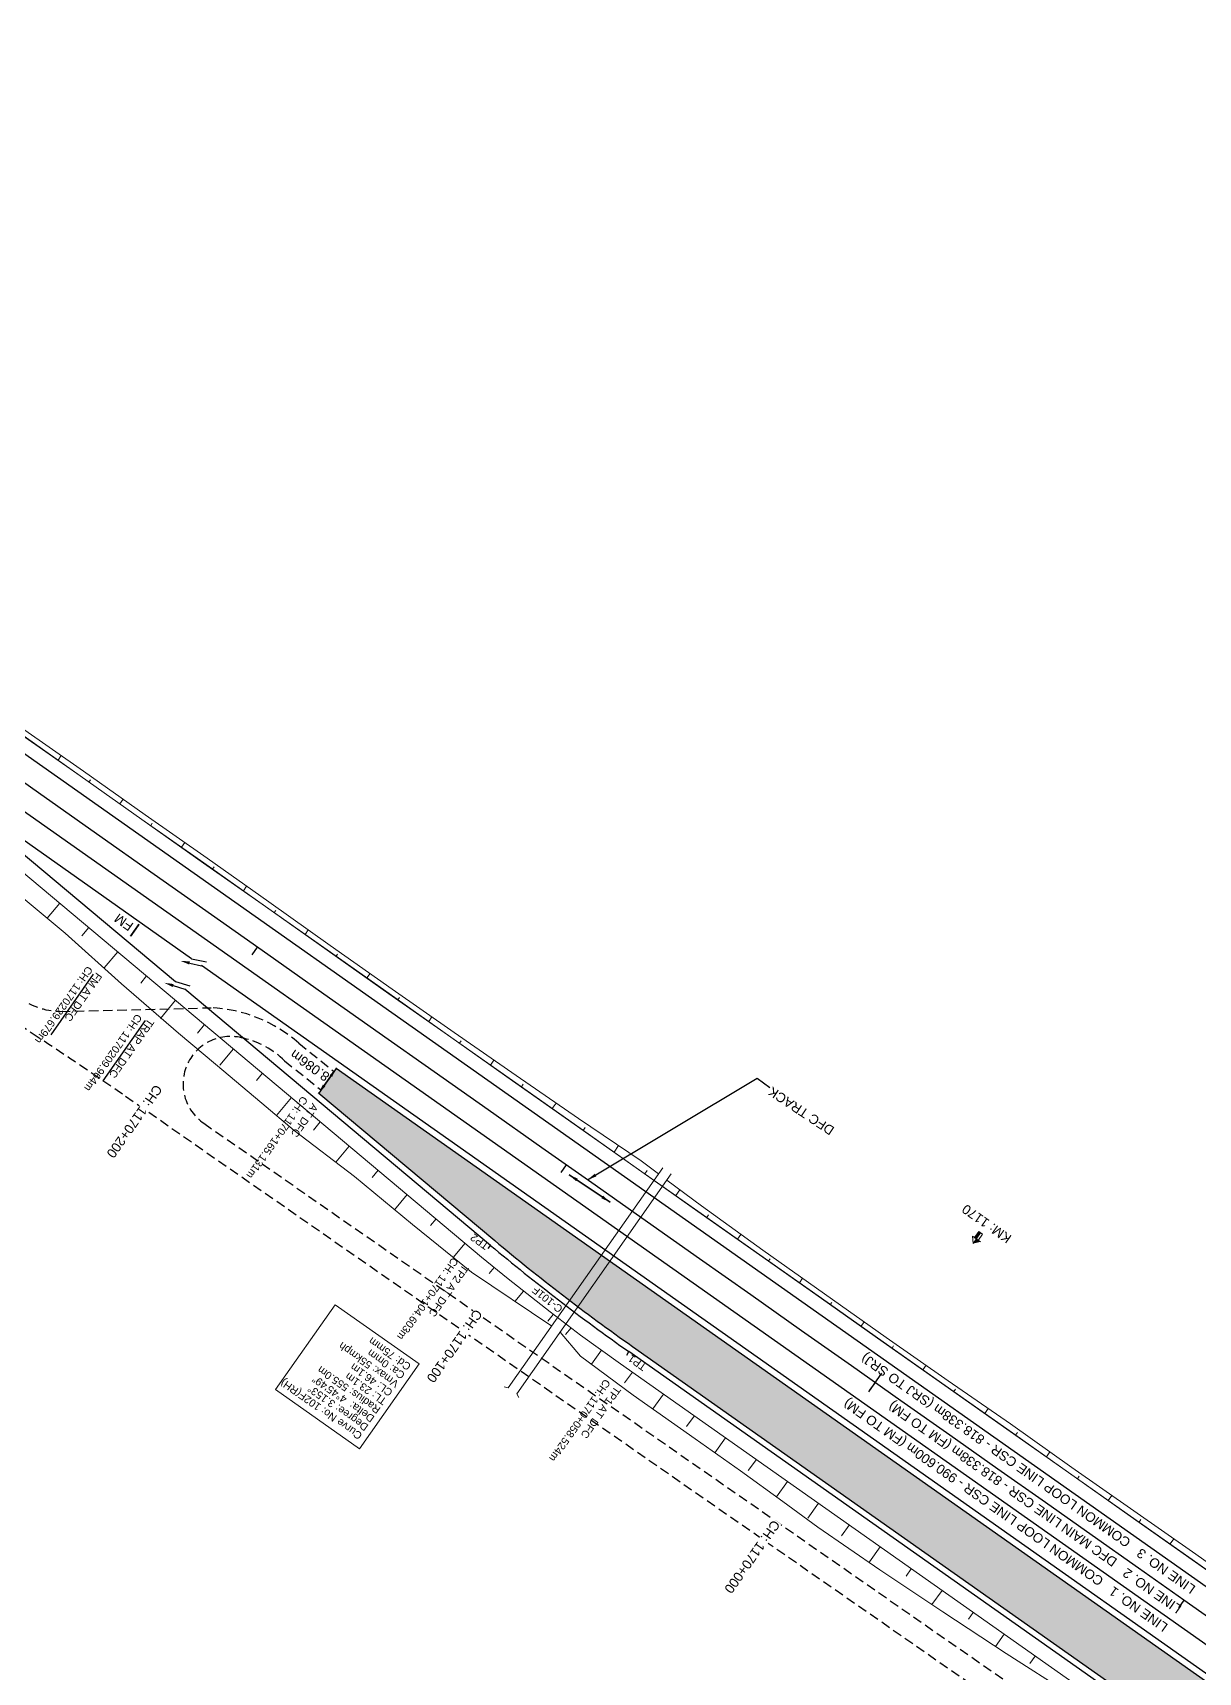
# Model space of a CAD drawing. Header units: metres. Extents: x 658374 to 662614, y 3366768 to 3369818.
# Drawn here: x 660253.9 to 660562.2, y 3368260.2 to 3368694.1 of the extents above; entities that cross this region are included whole.
import ezdxf
from ezdxf.enums import TextEntityAlignment as Align

# ---------------------------------------------------------------- set-up
doc = ezdxf.new("R2010")
doc.units = ezdxf.units.M
doc.header["$MEASUREMENT"] = 0
doc.linetypes.add('DASHED2', pattern=[0.375, 0.25, -0.125])
doc.layers.get('Defpoints').update_dxf_attribs({"lineweight": 0})
for name, color, linetype, lineweight in [('C-ALIG-LABL-DG', 1, 'Continuous', 25), ('EXG GRADES IN PLAN', 7, 'Continuous', 0), ('EXT', 7, 'Continuous', 25), ('Km post', 1, 'Continuous', 13), ('NEW DFCC MAIN LINE - SHAMBHU - 05.03.2020$0$Proposed TPTC Chainages', 7, 'Continuous', 0), ('Proposed Alignment', 7, 'Continuous', 0), ('Proposed Curve_Details', 10, 'Continuous', 0), ('PROPOSED DFC TRACK', 1, 'Continuous', 0), ('PROPOSED DFCC TOE LINE', 239, 'Continuous', 0), ('PROPOSED DFCC TOE SLOPES', 239, 'Continuous', 0), ('PROPOSED DFCC TRACK', 1, 'Continuous', 0), ('Proposed TPTC Chainages', 1, 'Continuous', 0), ('Text', 7, 'Continuous', 13)]:
    doc.layers.add(name, color=color, linetype=linetype, lineweight=lineweight)
for name, color, linetype in [('C-ROAD-CNTR-N', 92, 'Continuous'), ('details$0$05 02 2020 (PRO)', 7, 'Continuous'), ('PROPOSED DFCC FORMATION LINE', 187, 'Continuous'), ('PROPOSED FORMATION LINE - PLAN', 187, 'Continuous')]:
    doc.layers.add(name, color=color, linetype=linetype)
doc.styles.add('ARIAL', font='arial.ttf')
doc.styles.add('details$0$PDF Arial', font='arial.ttf')
doc.styles.add('NEW DFCC MAIN LINE - SHAMBHU - 05.03.2020$0$Style-Arial', font='arial.ttf')
doc.styles.get("Standard").update_dxf_attribs({"font": 'arial.ttf'})
doc.styles.add('Style-Arial', font='arial.ttf')
doc.dimstyles.new('ISO-25', dxfattribs={"dimtxt": 2.5, "dimasz": 2.5, "dimexe": 1.25, "dimexo": 0.625, "dimtad": 1, "dimtxsty": 'Standard', "dimcen": 2.5, "dimadec": 0, "dimazin": 0, "dimtfac": 1, "dimtmove": 0, "dimatfit": 3, "dimfxl": 1, "dimarcsym": 0})
doc.dimstyles.get("Standard").update_dxf_attribs({"dimtxt": 2.5, "dimasz": 2.5, "dimexe": 0.18, "dimexo": 0.0625, "dimgap": 0.09, "dimtad": 0, "dimtih": 1, "dimtoh": 1, "dimdec": 3, "dimzin": 0, "dimdsep": 46, "dimtxsty": 'Standard', "dimcen": 0.09, "dimclrd": 1, "dimclre": 1, "dimclrt": 1, "dimadec": 0, "dimazin": 0, "dimtfac": 1, "dimtdec": 3, "dimtofl": 0, "dimtmove": 0, "dimatfit": 3, "dimfxl": 1, "dimtolj": 1, "dimtzin": 0, "dimarcsym": 0})

# ---------------------------------------------------------------- blocks, each defined once
blk = doc.blocks.new('*D32')
at = {"layer": 'Defpoints', "color": 0, "transparency": 16777216}
for p in [(660334.16, 3368420.03), (660334.16, 3368420.03), (660329.5, 3368413.42)]:
    blk.add_point(p, dxfattribs=at)
at = {"layer": 'Proposed Curve_Details', "color": 1, "lineweight": -2, "transparency": 16777216}
for p, q in [((660334.11, 3368420.07), (660334.01, 3368420.13)), ((660330.94, 3368415.46), (660332.72, 3368417.99)), ((660329.45, 3368413.46), (660329.35, 3368413.52))]:
    blk.add_line(p, q, dxfattribs=at)
at = {"layer": 'Proposed Curve_Details', "color": 1, "transparency": 16777216}
for points in [[(660333.06, 3368417.75), (660332.38, 3368418.23), (660334.16, 3368420.03)], [(660331.28, 3368415.22), (660330.6, 3368415.7), (660329.5, 3368413.42)]]:
    blk.add_solid(points, dxfattribs=at)
at = {"layer": 'Proposed Curve_Details', "color": 1, "transparency": 16777216, "insert": (660327.17, 3368420.78), "char_height": 2.5, "attachment_point": 5, "rotation": 144.8187}
blk.add_mtext('\\A1;8.086m', dxfattribs=at)
blk = doc.blocks.new('Tick Hor')
blk.add_lwpolyline([(-0.5, 0), (0.5, 0)])
blk = doc.blocks.new('KM Post')
at = {"layer": 'Km post', "lineweight": 13}
h = blk.add_hatch(color=256, dxfattribs=at)
h.paths.add_polyline_path([(0, -8.9), (1.6, -8.9), (1.6, -3.8), (0, -3.8)])
h.paths.add_polyline_path([(0, -3.8), (0, 0), (-3.4, -3.8)])
for p, q in [((0, -8.9), (0, 0)), ((3.1, -3.8), (0, 0)), ((3.1, -3.8), (-3.4, -3.8))]:
    blk.add_line(p, q, dxfattribs=at)
blk.add_lwpolyline([(1.6, -3.8), (1.6, -8.9), (-1.6, -8.9), (-1.6, -3.8)], dxfattribs=at)

msp = doc.modelspace()

# ---------------------------------------------------------------- hatches: boundary and pattern name
h = msp.add_hatch()
h.set_pattern_fill('ANSI35', color=1, scale=20, angle=45)
edge = h.paths.add_edge_path()
edge.add_line((660329.5236, 3368413.4532), (660376.0764, 3368374.467))
edge.add_arc((660731.3385, 3368798.6795), 553.324, 230.055091, 234.818733)
edge.add_line((660412.5325, 3368346.4294), (660766.1049, 3368097.1846))
edge.add_arc((657308.1486, 3363191.8148), 6001.676, 54.22382181, 54.818733, ccw=False)
edge.add_line((660816.8509, 3368061.0163), (660851.3941, 3368036.1247))
edge.add_arc((661174.8786, 3368485.0404), 553.324, 234.223822, 238.987464)
edge.add_line((660889.7919, 3368010.8115), (660941.4254, 3367979.7716))
edge.add_line((660941.4254, 3367979.7716), (660946.0843, 3367986.3805))
edge.add_line((660946.0843, 3367986.3805), (660825.5429, 3368073.2416))
edge.add_arc((657318.8002, 3363206.7596), 5998.324, 54.22382182, 54.818733)
edge.add_line((660774.8253, 3368109.3897), (660334.1594, 3368420.0295))
edge.add_line((660334.1594, 3368420.0295), (660329.5236, 3368413.4532))
h.paths.add_polyline_path([(660677.8451, 3368172.2255), (660636.3293, 3368201.3088), (660633.3651, 3368197.0774), (660674.8808, 3368167.994)], flags=24)
at = {"layer": 'C-ROAD-CNTR-N', "linetype": 'Continuous', "lineweight": -3}
h = msp.add_hatch(color=1, dxfattribs=at)
h.paths.add_polyline_path([(660279.9036, 3368454.8318), (660281.7888, 3368458.3316), (660282.1775, 3368458.0576)])
h.paths.add_polyline_path([(660279.515, 3368455.1057), (660279.9036, 3368454.8318), (660281.7888, 3368458.3316)])

# ---------------------------------------------------------------- linework, layer by layer
at = {"color": 1}
msp.add_lwpolyline([(660329.5236, 3368413.4532), (660376.0764, 3368374.467, 0.0207883), (660412.5325, 3368346.4294), (660766.1049, 3368097.1846, -0.0025958), (660816.8509, 3368061.0163), (660851.3941, 3368036.1247, 0.0207883), (660889.7919, 3368010.8115), (660941.4254, 3367979.7716), (660946.0843, 3367986.3805), (660825.5429, 3368073.2416, 0.0025958), (660774.8253, 3368109.3897), (660334.1594, 3368420.0295)], format="xyb", close=True, dxfattribs=at)
at = {"layer": 'C-ALIG-LABL-DG', "color": 1, "linetype": 'Continuous', "lineweight": 25}
for p, q in [((660313.2558, 3368452.1094), (660311.8154, 3368450.066)), ((660394.9891, 3368394.4929), (660393.5487, 3368392.4495)), ((660476.7225, 3368336.8763), (660475.2821, 3368334.833)), ((660558.4558, 3368279.2598), (660557.0154, 3368277.2165))]:
    msp.add_line(p, q, dxfattribs=at)
at = {"layer": 'C-ROAD-CNTR-N', "color": 1, "linetype": 'Continuous', "lineweight": -3}
for p, q in [((660269.8174, 3368444.9285), (660258.6585, 3368428.9394)), ((660374.3559, 3368372.3287), (660375.0003, 3368373.182)), ((660411.0024, 3368344.1617), (660411.5669, 3368345.0595))]:
    msp.add_line(p, q, dxfattribs=at)
at = {"layer": 'C-ROAD-CNTR-N', "color": 1, "linetype": 'Continuous', "lineweight": -3, "flags": 128}
for points in [[(661292.9546, 3367746.1983), (660830.1502, 3368079.691, 0.00259303), (660779.4728, 3368115.8109, 0.00000277), (660779.4185, 3368115.8491), (660032.2152, 3368642.5773)], [(660146.6895, 3368561.8806, -0.02078789), (660183.2557, 3368533.7592), (660291.5876, 3368443.0386)], [(660295.8885, 3368449.0585), (660242.1363, 3368486.9502, -0.02078389), (660205.5773, 3368515.0664)], [(660375.0003, 3368373.182, 0.0207883), (660411.5669, 3368345.0595)]]:
    msp.add_lwpolyline(points, format="xyb", dxfattribs=at)
for points in [[(660295.3704, 3368447.9111), (660298.5312, 3368447.1956)], [(660295.8883, 3368449.0586), (660299.785, 3368448.2316)], [(660775.7909, 3368110.7595), (660298.4812, 3368447.2308)], [(660291.0244, 3368441.923), (660294.0498, 3368440.9766)], [(660291.633, 3368443.0251), (660295.4505, 3368441.8872)], [(660375.0003, 3368373.182), (660294.0499, 3368440.975)], [(660765.1393, 3368095.8147), (660411.5669, 3368345.0595)]]:
    msp.add_lwpolyline(points, dxfattribs=at)
at = {"layer": 'C-ROAD-CNTR-N', "color": 1, "linetype": 'Continuous', "lineweight": -3}
for points in [[(660295.2678, 3368447.518), (660292.918, 3368448.4762), (660295.4341, 3368448.3316)], [(660290.8905, 3368441.5394), (660288.6255, 3368442.6836), (660291.1217, 3368442.337)]]:
    msp.add_solid(points, dxfattribs=at)
at = {"layer": 'EXT', "color": 1, "linetype": 'DASHED2', "ltscale": 10}
for points in [[(660584.8491, 3368199.121), (660554.2554, 3368220.6392, 0.00130608), (660532.8632, 3368235.602), (660277.5795, 3368413.17, 0.00674537), (660255.2919, 3368428.2306), (660205.3964, 3368460.9753, -0.00915279), (660175.0725, 3368481.6796), (660055.0822, 3368566.8675, -0.02554048), (660026.7988, 3368589.2037), (660023.3261, 3368592.2464, 0.0285103), (659992.1507, 3368616.5675)], [(660261.233, 3368435.1139), (660301.0698, 3368436.0599, -0.17045112), (660324.2596, 3368426.6929), (660333.7226, 3368419.0796)], [(660309.6759, 3368427.9819, -0.14144737), (660320.4985, 3368422.0181), (660329.9615, 3368414.4048)], [(660299.1273, 3368405.4908), (660536.2893, 3368240.5277, -0.00130608), (660557.7072, 3368225.5468), (660588.3009, 3368204.0287, -0.0012245), (660608.3097, 3368189.8821), (660738.1999, 3368097.5694, -0.00160712), (660759.1274, 3368082.5949), (660937.0751, 3367954.3981, 0.48872675), (660951.7577, 3367958.4072, 0.39225753), (660941.5369, 3367979.8051)]]:
    msp.add_lwpolyline(points, format="xyb", dxfattribs=at)
for centre, radius, start, end in [((660261.5223, 3368454.7361, 541.7242), 19.6243, 232.689514, 269.155464), ((660306.1979, 3368415.8939, 538.5799), 12.5785, 73.948443, 235.797541)]:
    msp.add_arc(centre, radius, start, end, dxfattribs=at)
at = {"layer": 'Proposed Alignment', "color": 5, "lineweight": -3}
msp.add_line((660375.1214, 3368373.0847), (660375.1214, 3368373.0847), dxfattribs=at)
at = {"layer": 'Proposed Alignment', "color": 1, "lineweight": -3}
msp.add_lwpolyline([(660786.6736, 3368126.0284), (660039.428, 3368652.7864)], dxfattribs=at)
at = {"layer": 'Proposed Alignment', "color": 1, "lineweight": -3, "flags": 128}
msp.add_lwpolyline([(661249.6746, 3367777.3855), (660830.1502, 3368079.691, 0.0025958), (660779.4185, 3368115.8491), (660032.2152, 3368642.5773)], format="xyb", dxfattribs=at)
at = {"layer": 'Proposed Curve_Details', "color": 1}
msp.add_lwpolyline([(660340.2651, 3368319.3732), (660318.0603, 3368335.0286), (660333.8889, 3368357.4826), (660356.0936, 3368341.8273)], close=True, dxfattribs=at)
at = {"layer": 'PROPOSED DFCC FORMATION LINE', "lineweight": 0, "flags": 128}
for points in [[(660576.9421, 3368278.4631), (660560.5954, 3368289.9864), (660544.2488, 3368301.5097), (660527.9021, 3368313.033), (660511.5554, 3368324.5563), (660495.2088, 3368336.0797), (660478.8621, 3368347.603), (660462.5154, 3368359.1263), (660446.1688, 3368370.6496), (660429.8221, 3368382.1729), (660413.4754, 3368393.6962), (660397.1288, 3368405.2195), (660380.7821, 3368416.7428), (660364.4354, 3368428.2661), (660348.0888, 3368439.7894), (660331.7421, 3368451.3127), (660315.3954, 3368462.836), (660299.0488, 3368474.3593), (660282.7021, 3368485.8826), (660266.3554, 3368497.4059), (660250.0088, 3368508.9292)], [(660576.9709, 3368278.504), (660560.6242, 3368290.0273), (660544.2776, 3368301.5506), (660527.9309, 3368313.0739), (660511.5842, 3368324.5972), (660495.2376, 3368336.1205), (660478.8909, 3368347.6438), (660462.5442, 3368359.1671), (660446.1976, 3368370.6904), (660429.8509, 3368382.2137), (660413.5042, 3368393.737), (660397.1576, 3368405.2603), (660380.8109, 3368416.7836), (660364.4642, 3368428.3069), (660348.1176, 3368439.8302), (660331.7709, 3368451.3535), (660315.4242, 3368462.8768), (660299.0776, 3368474.4001), (660282.7309, 3368485.9234), (660266.3842, 3368497.4468), (660250.0376, 3368508.9701)]]:
    msp.add_lwpolyline(points, dxfattribs=at)
at = {"layer": 'PROPOSED DFCC TOE LINE', "lineweight": 0, "flags": 128}
for points in [[(660074.5986, 3368634.3853), (660087.1993, 3368625.0945), (660103.7266, 3368613.8275), (660120.0897, 3368602.3274), (660136.4112, 3368590.7685), (660152.7283, 3368579.2032), (660169.1325, 3368567.7615), (660185.5291, 3368556.3091), (660201.8778, 3368544.7886), (660218.2413, 3368533.2893), (660234.5686, 3368521.7385), (660250.8959, 3368510.1876), (660267.2419, 3368498.6634), (660283.598, 3368487.1535), (660299.9584, 3368475.6497), (660316.281, 3368464.0923), (660332.5821, 3368452.5043), (660348.9456, 3368441.0048), (660365.3395, 3368429.5486), (660381.7734, 3368418.149), (660398.2211, 3368406.7691), (660414.7971, 3368395.5711), (660419.4465, 3368392.1078)], [(660421.655, 3368390.4626), (660430.8417, 3368383.6193), (660447.0404, 3368371.886), (660463.3577, 3368360.3211), (660479.7066, 3368348.801), (660496.1081, 3368337.3555), (660512.5582, 3368325.9789), (660528.8332, 3368314.3539), (660545.2279, 3368302.8988), (660561.6264, 3368291.4489), (660577.9611, 3368279.9086), (660594.2302, 3368268.2754), (660603.7477, 3368261.7356)]]:
    msp.add_lwpolyline(points, dxfattribs=at)
at = {"layer": 'PROPOSED DFCC TOE LINE', "lineweight": 0}
for points in [[(660391.1595, 3368351.8209), (660369.9298, 3368366.1129), (660354.3636, 3368378.6736), (660338.9506, 3368391.4188), (660323.0496, 3368403.576), (660314.4809, 3368410.7971), (660302.1805, 3368421.1476), (660292.4412, 3368429.3286), (660277.3122, 3368442.4161), (660262.4272, 3368455.7975), (660247.0719, 3368468.6123), (660231.6523, 3368481.3496), (660221.7754, 3368489.7497)], [(660575.1037, 3368221.0697), (660561.2097, 3368231.2989), (660544.2137, 3368242.5837), (660528.2784, 3368254.4267), (660511.3831, 3368265.1717), (660494.6771, 3368276.1852), (660478.0329, 3368287.2866), (660461.545, 3368298.6094), (660452.3391, 3368305.4185), (660441.1392, 3368313.5385), (660429.0898, 3368321.9939), (660412.7633, 3368333.5458), (660398.787, 3368343.8808), (660393.4067, 3368350.2306)]]:
    msp.add_lwpolyline(points, dxfattribs=at)
at = {"layer": 'PROPOSED DFCC TOE SLOPES', "linetype": 'Continuous', "lineweight": 0, "flags": 128}
for points in [[(660260.533, 3368501.5715), (660261.3909, 3368502.7885)], [(660268.7064, 3368495.8098), (660269.1359, 3368496.4191)], [(660276.8797, 3368490.0482), (660277.7434, 3368491.2734)], [(660285.053, 3368484.2865), (660285.4876, 3368484.9029)], [(660293.2264, 3368478.5249), (660294.1023, 3368479.7674)], [(660301.3997, 3368472.7632), (660301.8384, 3368473.3856)], [(660309.573, 3368467.0016), (660310.4384, 3368468.2292)], [(660261.0076, 3368463.76), (660257.6844, 3368459.7556)], [(660317.7464, 3368461.2399), (660318.1715, 3368461.843)], [(660268.6684, 3368457.3323), (660266.8183, 3368455.103)], [(660325.9197, 3368455.4783), (660326.7472, 3368456.6522)], [(660276.3292, 3368450.9046), (660272.7629, 3368446.6073)], [(660334.093, 3368449.7166), (660334.4998, 3368450.2937)], [(660283.99, 3368444.4769), (660282.4174, 3368442.582)], [(660342.2664, 3368443.955), (660343.0883, 3368445.121)], [(660291.6409, 3368438.0374), (660287.6827, 3368433.2678)], [(660350.4397, 3368438.1933), (660350.857, 3368438.7854)], [(660358.613, 3368432.4317), (660359.4714, 3368433.6493)], [(660299.3017, 3368431.6097), (660297.4516, 3368429.3803)], [(660306.9625, 3368425.182), (660303.3962, 3368420.8847)], [(660366.7863, 3368426.67), (660367.2302, 3368427.2996)], [(660374.9597, 3368420.9084), (660375.891, 3368422.2295)], [(660314.6233, 3368418.7543), (660313.0507, 3368416.8593)], [(660383.133, 3368415.1467), (660383.6214, 3368415.8396)], [(660322.284, 3368412.3266), (660318.3258, 3368407.5569)], [(660391.3063, 3368409.3851), (660392.3337, 3368410.8425)], [(660329.9448, 3368405.8988), (660328.0947, 3368403.6695)], [(660399.4797, 3368403.6234), (660400.0277, 3368404.4009)], [(660337.6056, 3368399.4711), (660334.0393, 3368395.1738)], [(660407.653, 3368397.8618), (660408.8638, 3368399.5794)], [(660345.2663, 3368393.0434), (660343.6937, 3368391.1485)], [(660415.8263, 3368392.1001), (660416.4513, 3368392.9867)], [(660352.9271, 3368386.6157), (660349.603, 3368382.6102)], [(660423.9997, 3368386.3384), (660425.0986, 3368387.8974)], [(660432.173, 3368380.5768), (660432.6579, 3368381.2647)], [(660360.5879, 3368380.188), (660359.1101, 3368378.4073)], [(660368.2487, 3368373.7603), (660365.1219, 3368369.9925)], [(660440.3463, 3368374.8151), (660441.2421, 3368376.0859)], [(660448.5197, 3368369.0535), (660448.939, 3368369.6483)], [(660375.9342, 3368367.3624), (660374.6058, 3368365.7617)], [(660456.693, 3368363.2918), (660457.517, 3368364.4607)], [(660383.7221, 3368361.0879), (660381.4539, 3368358.3548)], [(660391.5885, 3368354.9079), (660390.1341, 3368353.1554)], [(660464.8663, 3368357.5302), (660465.2732, 3368358.1074)], [(660396.2925, 3368351.3575), (660394.8381, 3368349.605)], [(660473.0397, 3368351.7685), (660473.8546, 3368352.9246)], [(660481.213, 3368346.0069), (660481.6248, 3368346.591)], [(660404.3739, 3368345.4367), (660401.6551, 3368341.7599)], [(660412.5267, 3368339.6019), (660410.4665, 3368336.8157)], [(660489.3863, 3368340.2452), (660490.2373, 3368341.4523)], [(660420.7272, 3368333.8244), (660417.9389, 3368329.8838)], [(660497.5597, 3368334.4836), (660498.0023, 3368335.1115)], [(660505.733, 3368328.7219), (660506.67, 3368330.0511)], [(660428.8799, 3368327.9896), (660426.8197, 3368325.2035)], [(660437.1233, 3368322.2728), (660434.2922, 3368318.2715)], [(660513.9063, 3368322.9603), (660514.3883, 3368323.6439)], [(660445.3216, 3368316.4969), (660443.1729, 3368313.5912)], [(660522.0797, 3368317.1986), (660523.0077, 3368318.515)], [(660530.253, 3368311.437), (660530.7076, 3368312.0818)], [(660453.5195, 3368310.7213), (660450.6454, 3368306.6592)], [(660538.4263, 3368305.6753), (660539.3595, 3368306.9991)], [(660461.7199, 3368304.9438), (660458.9317, 3368301.0032)], [(660469.9169, 3368299.1688), (660467.8125, 3368296.3229)], [(660546.5997, 3368299.9137), (660547.0785, 3368300.593)], [(660554.773, 3368294.152), (660555.7566, 3368295.5474)], [(660478.1161, 3368293.3923), (660475.2849, 3368289.3909)], [(660486.3165, 3368287.6148), (660484.9224, 3368285.6445)], [(660494.5135, 3368281.8398), (660491.7673, 3368278.126)], [(660502.7127, 3368276.0633), (660501.4641, 3368274.2986)], [(660510.8885, 3368270.2537), (660508.5938, 3368267.0105)], [(660519.0889, 3368264.4763), (660517.6948, 3368262.5059)]]:
    msp.add_lwpolyline(points, dxfattribs=at)
at = {"layer": 'PROPOSED DFCC TRACK', "linetype": 'Continuous', "flags": 128}
for points, elevation in [([(660420.5563, 3368393.6836), (660379.6874, 3368335.5041), (660378.5748, 3368335.7054)], 269.927), ([(660422.8035, 3368392.0933), (660381.9394, 3368333.9207), (660382.5026, 3368332.9403)], 269.924)]:
    msp.add_lwpolyline(points, dxfattribs=dict(at, elevation=elevation))
at = {"layer": 'PROPOSED DFCC TRACK', "lineweight": 30}
msp.add_rational_spline([(662189.3755, 3367130.3232), (662122.6122, 3367172.3074), (662055.8489, 3367214.2917), (662053.7326, 3367215.6226), (662051.6163, 3367216.9535), (662049.5003, 3367218.2848), (662047.3842, 3367219.6161), (662045.2687, 3367220.9482), (662043.1531, 3367222.2802), (662041.0383, 3367223.6134), (662038.9234, 3367224.9466), (662036.8095, 3367226.2813), (662034.6956, 3367227.616), (662032.5829, 3367228.9525), (662030.4702, 3367230.2891), (662028.3589, 3367231.628), (662026.2476, 3367232.9668), (662024.138, 3367234.3083), (662022.0284, 3367235.6498), (661945.8186, 3367284.1844), (661872.2145, 3367336.5865), (661870.1789, 3367338.0378), (661868.1433, 3367339.4892), (661866.1095, 3367340.943), (661864.0757, 3367342.3969), (661862.0435, 3367343.853), (661860.0113, 3367345.309), (661857.9804, 3367346.7669), (661855.9495, 3367348.2247), (661853.9196, 3367349.684), (661851.8897, 3367351.1434), (661849.8606, 3367352.6038), (661847.8316, 3367354.0642), (661845.803, 3367355.5253), (661843.7744, 3367356.9864), (661841.7461, 3367358.4479), (661839.7178, 3367359.9094), (661344.8608, 3367716.4989), (660850.0038, 3368073.0883), (660847.9755, 3368074.5498), (660845.9472, 3368076.0114), (660843.9187, 3368077.4727), (660841.8903, 3368078.934), (660839.8615, 3368080.3948), (660837.8328, 3368081.8557), (660835.8036, 3368083.316), (660833.7744, 3368084.7762), (660831.7446, 3368086.2356), (660829.7148, 3368087.695), (660827.6842, 3368089.1533), (660825.6536, 3368090.6117), (660823.6222, 3368092.0687), (660821.5907, 3368093.5258), (660819.5581, 3368094.9814), (660817.5256, 3368096.437), (660808.4584, 3368102.9249), (660799.3672, 3368109.3791), (660797.3281, 3368110.8255), (660795.289, 3368112.2719), (660793.2488, 3368113.7168), (660791.2087, 3368115.1617), (660789.1676, 3368116.6054), (660787.1266, 3368118.049), (660785.0848, 3368119.4916), (660783.043, 3368120.9341), (660781.0006, 3368122.3759), (660778.9582, 3368123.8176), (660776.9153, 3368125.2587), (660774.8725, 3368126.6997), (660772.8293, 3368128.1404), (660770.7862, 3368129.5811), (660768.7429, 3368131.0215), (660766.6995, 3368132.462), (659684.5244, 3368895.3228), (658602.3493, 3369658.1836)], [1, 1, 1, 1, 1, 1, 1, 1, 1, 1, 1, 1, 1, 1, 1, 1, 1, 1, 1, 0.99966696057, 1, 1, 1, 1, 1, 1, 1, 1, 1, 1, 1, 1, 1, 1, 1, 1, 1, 1, 1, 1, 1, 1, 1, 1, 1, 1, 1, 1, 1, 1, 1, 1, 1, 1, 1, 0.999998273534, 1, 1, 1, 1, 1, 1, 1, 1, 1, 1, 1, 1, 1, 1, 1, 1, 1, 1, 1], degree=2, knots=[0, 0, 0, 1, 1, 2, 2, 3, 3, 4, 4, 5, 5, 6, 6, 7, 7, 8, 8, 9, 9, 9.05161844, 9.05161844, 10.05161844, 10.05161844, 11.05161844, 11.05161844, 12.05161844, 12.05161844, 13.05161844, 13.05161844, 14.05161844, 14.05161844, 15.05161844, 15.05161844, 16.05161844, 16.05161844, 17.05161844, 17.05161844, 18.05161844, 18.05161844, 19.05161844, 19.05161844, 20.05161844, 20.05161844, 21.05161844, 21.05161844, 22.05161844, 22.05161844, 23.05161844, 23.05161844, 24.05161844, 24.05161844, 25.05161844, 25.05161844, 26.05161844, 26.05161844, 26.05533485, 26.05533485, 27.05533485, 27.05533485, 28.05533485, 28.05533485, 29.05533485, 29.05533485, 30.05533485, 30.05533485, 31.05533485, 31.05533485, 32.05533485, 32.05533485, 33.05533485, 33.05533485, 34.05533485, 34.05533485, 35.05533485, 35.05533485, 35.05533485], dxfattribs=at)
at = {"layer": 'PROPOSED FORMATION LINE - PLAN', "lineweight": 0, "flags": 128}
for points in [[(660289.1938, 3368440.1113), (660203.2093, 3368512.093)], [(660372.6299, 3368370.0843), (660289.1938, 3368440.1113)], [(660409.3961, 3368341.8075), (660398.8099, 3368349.4574), (660390.7254, 3368355.5593), (660379.6289, 3368364.3191), (660372.6299, 3368370.0843)], [(660862.1326, 3368022.7806), (660711.2288, 3368129.1577), (660409.3961, 3368341.8075)]]:
    msp.add_lwpolyline(points, dxfattribs=at)

# ---------------------------------------------------------------- block references
at = {"layer": 'C-ALIG-LABL-DG', "color": 1, "linetype": 'Continuous', "lineweight": 25, "xscale": 6.000000000000001, "yscale": 6.000000000000001, "zscale": 6.000000000000001, "rotation": 234.8187330154701}
msp.add_blockref('Tick Hor', (660476.7225, 3368336.8763), dxfattribs=at)

# ---------------------------------------------------------------- texts
at = {"layer": 'C-ROAD-CNTR-N', "color": 1, "linetype": 'Continuous', "lineweight": -3, "style": 'details$0$PDF Arial'}
msp.add_text('FM', height=2.50706, rotation=144.82122, dxfattribs=at).set_placement((660280.7191, 3368458.249))
at = {"layer": 'C-ROAD-CNTR-N', "color": 1, "linetype": 'Continuous', "lineweight": -3, "char_height": 2, "width": 60.260334, "attachment_point": 4, "rotation": 234.818733, "line_spacing_factor": 0.648, "style": 'ARIAL'}
for s, insert in [('\\pxsm0.9;FM AT DFC \\PCH: 1170229.679m ', (660270.2862, 3368445.8513)), ('\\pxsm1;TRAP AT DFC\\P CH: 1170209.964m ', (660283.9101, 3368433.7365))]:
    msp.add_mtext(s, dxfattribs=dict(at, insert=insert))
at = {"layer": 'details$0$05 02 2020 (PRO)', "color": 1, "style": 'details$0$PDF Arial'}
for s, height, p in [('COMMON LOOP LINE CSR - 818.338m (SRJ TO SRJ)', 2.507068, (660544.6244, 3368295.1384, 270.6254)), ('COMMON LOOP LINE CSR - 990.600m (FM TO FM)', 2.507068, (660537.4224, 3368284.9218, -270.6254)), ('DFC MAIN LINE CSR - 818.338m (FM TO FM)', 2.507068, (660541.0232, 3368290.0298, -0.0156)), ('LINE NO. 3', 2.50707, (660561.7543, 3368282.8478)), ('LINE NO. 2', 2.50707, (660558.0656, 3368277.6151)), ('LINE NO. 1', 2.50707, (660554.4406, 3368272.7728))]:
    msp.add_text(s, height=height, rotation=144.82122, dxfattribs=at).set_placement(p)
at = {"layer": 'EXG GRADES IN PLAN', "color": 1}
msp.add_text('C-101F', height=2, rotation=141.650427, dxfattribs=at).set_placement((660394.3006, 3368356.7378, -269.927))
msp.add_text('C-101F', height=2, rotation=141.650427, dxfattribs=at).set_placement((660394.3006, 3368356.7378, -269.927))
at = {"layer": 'NEW DFCC MAIN LINE - SHAMBHU - 05.03.2020$0$Proposed TPTC Chainages', "color": 5, "lineweight": 0, "char_height": 2, "attachment_point": 4, "rotation": 234.820225, "line_spacing_factor": 0.6, "style": 'NEW DFCC MAIN LINE - SHAMBHU - 05.03.2020$0$Style-Arial'}
for s, insert, width in [('\\pxsm1;{\\C1;TP2 AT DFC \\PCH: 1170+104.603m}', (660367.1606, 3368368.653), 66.598747), ('\\pxsm1;{\\C1;TP1 AT DFC \\P\\ps*;CH: 1170+058.524m}', (660407.3932, 3368336.4574), 55.625326)]:
    msp.add_mtext(s, dxfattribs=dict(at, insert=insert, width=width))
at = {"layer": 'Proposed Curve_Details', "color": 1, "insert": (660354.1637, 3368341.5783), "char_height": 2, "attachment_point": 7, "rotation": 144.818733, "line_spacing_factor": 0.84, "style": 'Style-Arial'}
msp.add_mtext('Curve No: 102F(RH)\\PDegree: 3.153%%D\\PDelta:  4%%D45\'49"\\PRadius: 555.0m\\PTL: 23.1m\\PCL: 46.1m\\PVmax: 55kmph\\PCa: 0mm\\PCd: 75mm', dxfattribs=at)
at = {"layer": 'PROPOSED DFC TRACK', "color": 10, "linetype": 'Continuous', "lineweight": -3, "ltscale": 5, "style": 'Style-Arial'}
msp.add_text('DFC TRACK', height=2.5, rotation=146.40432, dxfattribs=at).set_placement((660449.5546, 3368415.3241), align=Align.RIGHT)
at = {"layer": 'Proposed TPTC Chainages', "color": 1, "linetype": 'Continuous', "lineweight": 0, "char_height": 2, "attachment_point": 4, "rotation": 144.818733, "line_spacing_factor": 0.6, "style": 'ARIAL'}
for s, insert in [('\\pxsm1;TP2', (660374.1587, 3368372.6813)), ('\\pxsm1;TP1', (660415.8732, 3368340.6288))]:
    msp.add_mtext(s, dxfattribs=dict(at, insert=insert))
at = {"layer": 'Text', "color": 1, "insert": (660328.54, 3368410.4825), "char_height": 2, "width": 66.598747, "attachment_point": 4, "rotation": 234.820225, "line_spacing_factor": 0.6, "style": 'Style-Arial'}
msp.add_mtext('\\pxsm0.9; \\P\\psm1;AT DFC \\PCH: 1170+165.131m ', dxfattribs=at)

# ---------------------------------------------------------------- dimensions: what is measured, and where the dimension line sits
at = {"layer": 'Proposed Curve_Details', "color": 1}
dim = msp.add_linear_dim(base=(660334.1594, 3368420.0295), p1=(660329.5005, 3368413.4205), p2=(660334.1594, 3368420.0295), angle=234.818733, dimstyle='Standard', override={"dimpost": 'm', "dimaunit": 1, "dimadec": 4, "dimtmove": 2}, dxfattribs=at)
dim.commit()
dim.dimension.update_dxf_attribs({"geometry": '*D32', "text_midpoint": (660327.1733, 3368420.7758), "dimtype": 128})

# ---------------------------------------------------------------- leaders
at = {"layer": 'PROPOSED DFC TRACK', "color": 10, "linetype": 'Continuous', "lineweight": -3, "ltscale": 5}
msp.add_leader([(660400.6345, 3368390.5133), (660445.54, 3368417.4051), (660448.9232, 3368414.9826)], dimstyle='ISO-25', override={"dimtxt": 3, "dimasz": 2.5, "dimgap": 0.625, "dimtad": 0, "dimdec": 3, "dimzin": 2, "dimtdec": 3}, dxfattribs=at)
at = {"layer": 'PROPOSED DFC TRACK', "linetype": 'Continuous', "lineweight": 0}
for points in [[(660395.7705, 3368391.8809), (660406.6024, 3368384.5988)], [(660406.6024, 3368384.5988), (660395.7705, 3368391.8809)]]:
    msp.add_leader(points, dimstyle='ISO-25', override={"dimtxt": 3, "dimasz": 2.5, "dimtad": 0, "dimdec": 3, "dimzin": 2, "dimtdec": 3}, dxfattribs=at)

# ---------------------------------------------------------------- next in the draw order: texts
at = {"layer": 'C-ALIG-LABL-DG', "color": 1, "linetype": 'Continuous', "lineweight": 25, "char_height": 2.5, "style": 'ARIAL', "bg_fill": 3, "box_fill_scale": 1.04, "bg_fill_color": 256, "bg_fill_true_color": 13158600, "bg_fill_transparency": 0}
for s, insert, width, attachment_point, rotation in [('CH: 1170+200', (660287.2708, 3368415.2476), 22.502814, 4, 234.818733), ('KM: 1170', (660511.6366, 3368373.5611), 14.67118, 1, 144.818733), ('CH: 1170+100', (660371.9603, 3368355.7942), 22.502814, 4, 234.818733), ('CH: 1170+000', (660450.7374, 3368300.0146), 22.502814, 4, 234.818733)]:
    msp.add_mtext(s, dxfattribs=dict(at, insert=insert, width=width, attachment_point=attachment_point, rotation=rotation))

# ---------------------------------------------------------------- next in the draw order: linework, layer by layer
at = {"layer": 'C-ROAD-CNTR-N', "color": 1, "linetype": 'Continuous', "lineweight": -3}
msp.add_line((660283.5793, 3368432.7166), (660272.4204, 3368416.7274), dxfattribs=at)

# ---------------------------------------------------------------- next in the draw order: block references
at = {"layer": 'C-ALIG-LABL-DG', "color": 1, "linetype": 'Continuous', "lineweight": 25, "xscale": 0.3933041122191763, "yscale": 0.3933041122191763, "zscale": 0.3933041122191763, "rotation": 144.8187330159287}
msp.add_blockref('KM Post', (660502.6499, 3368373.6563), dxfattribs=at)

doc.saveas('drawing.dxf')
